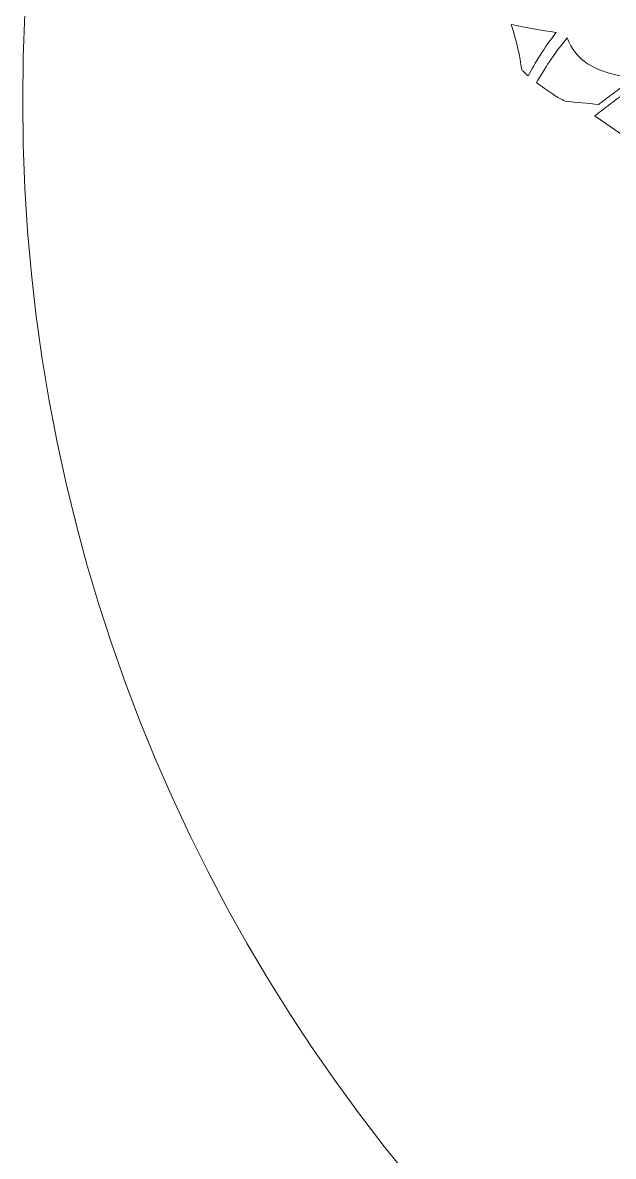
# Model space of a CAD drawing. Header units: millimetres. Extents: x -1844 to 2932, y -490 to 399.
# Drawn here: x -872 to -717.1, y -322.9 to -25.3 of the extents above; entities that cross this region are included whole.
import ezdxf

# ---------------------------------------------------------------- set-up
doc = ezdxf.new("R2010")
doc.units = ezdxf.units.MM
doc.header["$MEASUREMENT"] = 0
doc.layers.add('Layer 3', color=7, linetype='Continuous')

# ---------------------------------------------------------------- blocks, each defined once
blk = doc.blocks.new('block 2')
at = {"layer": 'Layer 3', "lineweight": 0}
for points, knots in [([(-427.53, 398.64), (-673.02, 398.64), (-872.03, 199.63), (-872.03, -45.86), (-872.03, -291.35), (-673.02, -490.36), (-427.53, -490.36), (-182.04, -490.36), (16.97, -291.35), (16.97, -45.86), (16.97, 199.63), (-182.04, 398.64), (-427.53, 398.64)], [0, 0, 0, 0, 1, 1, 1, 2, 2, 2, 3, 3, 3, 4, 4, 4, 4]), ([(-740.9, -37.96), (-740.99, -37.88), (-741.06, -37.8), (-741.14, -37.72), (-741.64, -34.21), (-742.49, -30.16), (-743.9, -25.75), (-740, -26.6), (-736.07, -27.31), (-732.12, -27.9), (-735.32, -31.99), (-737.7, -35.91), (-739.44, -39.3), (-739.95, -38.87), (-740.44, -38.42), (-740.9, -37.96)], [0, 0, 0, 0, 1, 1, 1, 2, 2, 2, 3, 3, 3, 4, 4, 4, 5, 5, 5, 5]), ([(-732.71, -44.27), (-732.71, -44.27), (-733.1, -44), (-733.1, -44), (-734.5, -43.05), (-735.91, -42.07), (-737.27, -41.05), (-735.26, -37.51), (-732.62, -33.45), (-729.24, -29.3), (-728.05, -32.27), (-726.27, -34.51), (-723.86, -36.08), (-720.15, -38.47), (-715.9, -39.19), (-711.77, -39.85), (-712.4, -40.28), (-713.01, -40.74), (-713.62, -41.2), (-715.01, -42.25), (-716.4, -43.31), (-717.79, -44.36), (-718.84, -45.15), (-719.89, -45.95), (-720.93, -46.75), (-723.88, -46.52), (-726.81, -46.24), (-729.73, -45.89), (-730.81, -45.38), (-731.83, -44.88), (-732.71, -44.27)], [0, 0, 0, 0, 1, 1, 1, 2, 2, 2, 3, 3, 3, 4, 4, 4, 5, 5, 5, 6, 6, 6, 7, 7, 7, 8, 8, 8, 9, 9, 9, 10, 10, 10, 10]), ([(-721.96, -49.79), (-721.57, -49.46), (-721.17, -49.14), (-720.76, -48.83), (-719.44, -47.82), (-718.11, -46.82), (-716.79, -45.81), (-715.45, -44.8), (-714.11, -43.78), (-712.76, -42.76), (-711.6, -41.88), (-710.67, -41.15), (-709.31, -40.26), (-708.09, -40.47), (-706.73, -40.72), (-705.61, -41.03), (-703.9, -41.5), (-702.39, -42.04), (-701.01, -42.68), (-700.62, -42.86), (-700.23, -43.06), (-699.81, -43.28), (-698.69, -43.84), (-697.43, -44.48), (-696.03, -44.84), (-695.18, -45.06), (-694.31, -45.16), (-693.44, -45.13), (-699.59, -48.79), (-705.48, -52.89), (-711.06, -57.42), (-711.63, -57), (-712.2, -56.58), (-712.76, -56.18), (-713.25, -55.82), (-713.74, -55.47), (-714.21, -55.12), (-714.24, -55.1), (-714.26, -55.09), (-714.28, -55.07), (-714.28, -55.07), (-721.61, -50.04), (-721.61, -50.04), (-721.73, -49.96), (-721.84, -49.87), (-721.96, -49.79)], [0, 0, 0, 0, 1, 1, 1, 2, 2, 2, 3, 3, 3, 4, 4, 4, 5, 5, 5, 6, 6, 6, 7, 7, 7, 8, 8, 8, 9, 9, 9, 10, 10, 10, 11, 11, 11, 12, 12, 12, 13, 13, 13, 14, 14, 14, 15, 15, 15, 15])]:
    blk.add_open_spline(points, degree=3, knots=knots, dxfattribs=at)

msp = doc.modelspace()

# ---------------------------------------------------------------- block references
at = {"layer": 'Layer 3'}
msp.add_blockref('block 2', (0, 0), dxfattribs=at)

doc.saveas('drawing.dxf')
